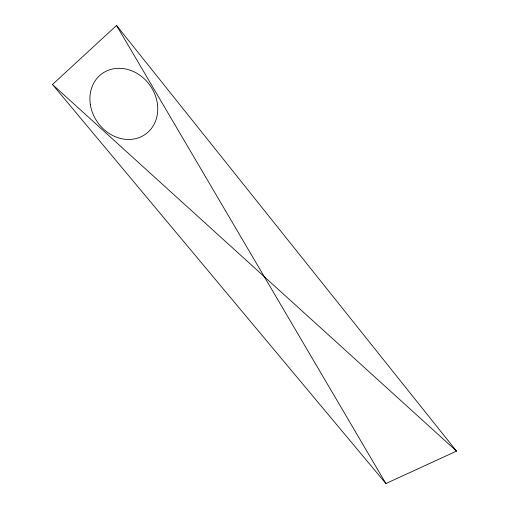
<?xml version="1.0" encoding="UTF-8"?>
<svg xmlns="http://www.w3.org/2000/svg" width="509" height="509" viewBox="0 0 509 509"><rect width="100%" height="100%" fill="white"/><g stroke="black" fill="none" stroke-linecap="round" stroke-linejoin="round"><path stroke-width="0.76" d="M52.484 84.494L116.548 25.45L456.516 451.114L385.898 483.55L52.484 84.494L456.516 451.114M116.548 25.45L385.898 483.55M90.309 104.332A37.265 32.061 54.3 0 0 145.11 134.478A37.265 32.061 54.3 0 0 136.068 72.857A37.265 32.061 54.3 0 0 90.309 104.332"/></g></svg>
